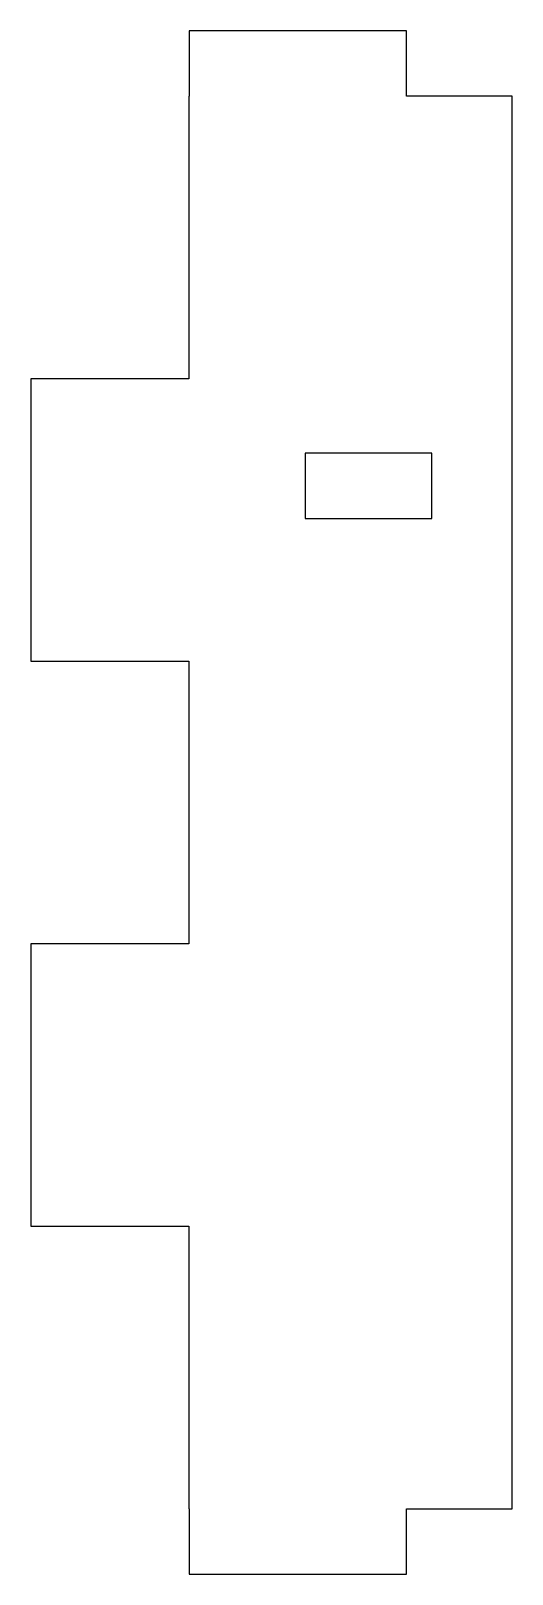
# Model space of a CAD drawing. Header units: millimetres. Extents: x 429 to 474, y 0 to 146.
import ezdxf

# ---------------------------------------------------------------- set-up
doc = ezdxf.new("R2010")
doc.units = ezdxf.units.MM
doc.layers.get('0').update_dxf_attribs({"linetype": 'CONTINUOUS'})

msp = doc.modelspace()

# ---------------------------------------------------------------- linework, layer by layer
for p, q in [((464.11, 146.2), (443.52, 146.2)), ((443.52, 146.2), (443.52, 140)), ((464.11, 140), (464.11, 146.2)), ((443.52, 140), (443.49, 140)), ((443.49, 140), (443.49, 113.24)), ((474.11, 140), (464.11, 140)), ((474.11, 6.2), (474.11, 140)), ((443.49, 113.24), (428.52, 113.24)), ((428.52, 113.24), (428.52, 86.48)), ((428.52, 86.48), (443.49, 86.48)), ((443.49, 86.48), (443.49, 59.72)), ((443.49, 59.72), (428.52, 59.72)), ((428.52, 59.72), (428.52, 32.96)), ((428.52, 32.96), (443.49, 32.96)), ((443.49, 32.96), (443.49, 6.2)), ((443.49, 6.2), (443.52, 6.2)), ((443.52, 6.2), (443.52, 0)), ((464.11, 0), (464.11, 6.2)), ((464.11, 6.2), (474.11, 6.2)), ((443.52, 0), (464.11, 0))]:
    msp.add_line(p, q)
msp.add_lwpolyline([(454.49, 106.2), (454.49, 100), (466.49, 100), (466.49, 106.2)], close=True)

doc.saveas('drawing.dxf')
